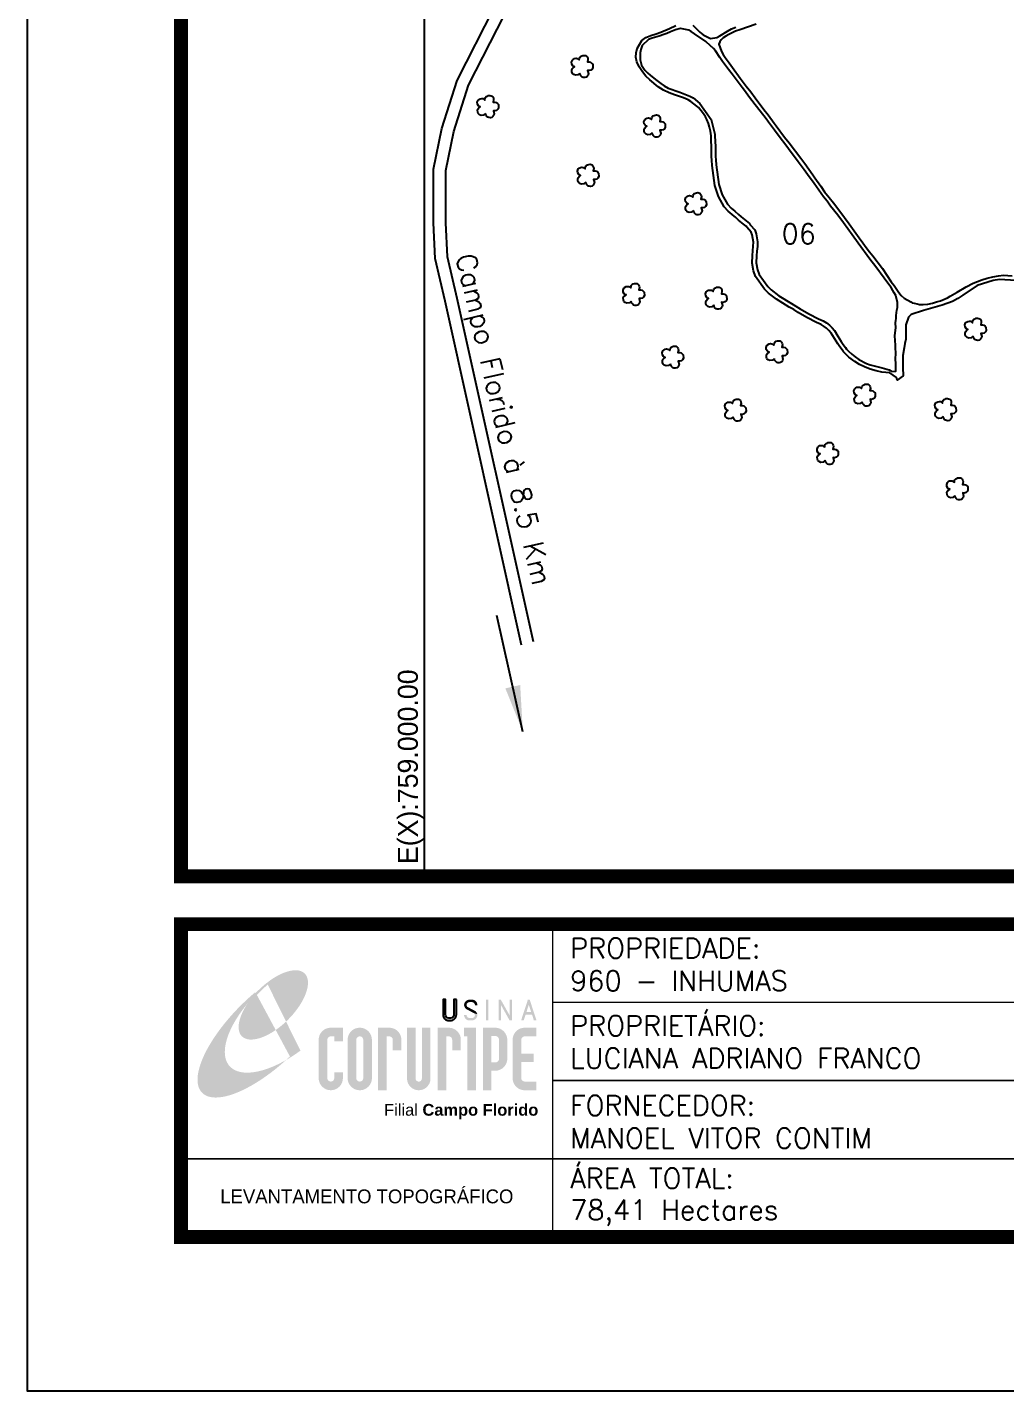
# Model space of a CAD drawing. Extents: x 758742 to 760842, y 7818487 to 7821457.
# Drawn here: x 758742 to 759378, y 7818487 to 7819373 of the extents above; entities that cross this region are included whole.
import ezdxf
from ezdxf.enums import TextEntityAlignment as Align

# ---------------------------------------------------------------- set-up
doc = ezdxf.new("R2010")
doc.units = 0
doc.header["$MEASUREMENT"] = 0
doc.linetypes.add('CONTINUO', pattern=[0])
doc.linetypes.add('LIN0', pattern=[0])
for name, color, linetype in [('0114000960', 1, 'Continuous'), ('0114000960005', 5, 'Continuous'), ('0114000960006', 5, 'Continuous'), ('_SIMBOLO ARVORE', 118, 'Continuous'), ('ESTRADA', 1, 'Continuous'), ('MALHA', 8, 'Continuous'), ('MARGEM', 5, 'Continuous'), ('TEXTO_NUN_TAL', 7, 'Continuous')]:
    doc.layers.add(name, color=color, linetype=linetype)
doc.layers.add('TEXTO_DIVERSOS', color=7, linetype='Continuous', lineweight=5)
doc.styles.add('ARIAL', font='arial.ttf')
doc.styles.add('Simplex', font='simplex.shx')
doc.dimstyles.new('ISO-25', dxfattribs={"dimtxt": 2.5, "dimasz": 2.5, "dimexe": 1.25, "dimexo": 0.625, "dimtad": 1, "dimtxsty": 'Standard', "dimcen": 2.5, "dimadec": 0, "dimazin": 0, "dimtfac": 1, "dimtmove": 0, "dimatfit": 3, "dimfxl": 1, "dimarcsym": 0})

# ---------------------------------------------------------------- blocks, each defined once
blk = doc.blocks.new('A$C78F83FB3')
at = {"layer": 'MARGEM'}
h = blk.add_hatch(color=20, dxfattribs=at)
edge = h.paths.add_edge_path()
edge.add_ellipse((19.49, 23.77), major_axis=(-6.68, -6.67), ratio=0.469426, start_angle=292.7328, end_angle=601.2579)
edge.add_ellipse((22.83, 22.05), major_axis=(12.64, 11.29), ratio=0.457614, start_angle=79.9069, end_angle=107.9139)
edge = h.paths.add_edge_path()
edge.add_ellipse((18.28, 18.7), major_axis=(13.95, 13.59), ratio=0.386848, start_angle=63.9612, end_angle=264.5993)
edge.add_ellipse((22.83, 22.05), major_axis=(12.64, 11.29), ratio=0.457614, start_angle=107.9139, end_angle=245.1182, ccw=False)
edge.add_ellipse((19.49, 23.77), major_axis=(-6.68, -6.67), ratio=0.469426, start_angle=241.2579, end_angle=292.7328, ccw=False)
for color, points in [(20, [(15.46, 26.12), (14.17, 24.81), (14.06, 24.24), (14.39, 23.97), (14.67, 24.54), (19.47, 29.32), (18.48, 28.66), (17.31, 27.78)]), (7, [(58.42, 24.9), (57.9, 24.9), (57.9, 21.73, -0.414214), (57.15, 20.98), (56.84, 20.98, -0.414214), (56.09, 21.73), (56.09, 24.9), (55.57, 24.9), (55.57, 21.73, 0.414214), (56.84, 20.46), (57.15, 20.46, 0.414214), (58.42, 21.73)]), (7, [(61.7, 24.9), (61.23, 24.9, 0.396318), (60.04, 23.78), (60.04, 23.72, 0.151912), (60.39, 22.97), (60.46, 22.92), (62.18, 22), (62.85, 21.83, 0.12407), (62.51, 22.42), (60.75, 23.36, -0.13192), (60.56, 23.77, -0.385578), (61.23, 24.37), (61.7, 24.37, -0.414214), (62.37, 23.7), (62.89, 23.7, 0.414214)]), (7, [(62.37, 23.7), (62.89, 23.7, 0.414214), (61.7, 24.9), (61.23, 24.9, 0.396318), (60.04, 23.78), (60.04, 23.72, 0.151912), (60.39, 22.97), (60.46, 22.92), (62.18, 22), (62.18, 22, -0.131921), (62.37, 21.59, -0.385578), (61.7, 20.98), (61.23, 20.98, -0.414214), (60.56, 21.65), (60.04, 21.65, 0.414214), (61.23, 20.46), (61.7, 20.46, 0.402546), (62.89, 21.61, 0.165292), (62.51, 22.42), (60.75, 23.36, -0.13192), (60.56, 23.77, -0.385578), (61.23, 24.37), (61.7, 24.37, -0.414214)]), (7, [(30.97, 12.46), (29.13, 12.46), (29.13, 8.21, 1), (34.29, 8.21), (34.29, 9.41), (32.45, 9.41), (32.45, 8.21, -1), (30.97, 8.21)])]:
    blk.add_hatch(color=color, dxfattribs=at).paths.add_polyline_path(points)
h = blk.add_hatch(color=7, dxfattribs=at)
h.paths.add_polyline_path([(65.24, 24.9), (64.72, 24.9), (64.72, 20.46), (65.24, 20.46)])
h.paths.add_polyline_path([(67.38, 20.46), (67.9, 20.46), (67.9, 23.74), (69.74, 20.46), (70.23, 20.46), (70.23, 24.9), (69.71, 24.9), (69.71, 21.58), (67.85, 24.9), (67.38, 24.9)])
h.paths.add_polyline_path([(72.17, 20.46), (72.72, 20.46), (73.14, 21.73), (74.49, 21.73), (74.9, 20.46), (75.45, 20.46), (74, 24.9), (73.62, 24.9)])
h.paths.add_polyline_path([(73.81, 23.8), (74.32, 22.25), (73.31, 22.25)], flags=16)
h = blk.add_hatch(color=7, dxfattribs=at)
h.paths.add_polyline_path([(31.71, 18.93, 0.414214), (29.13, 16.35), (29.13, 12.46), (30.97, 12.46), (30.97, 16.35, -0.414214), (31.71, 17.09), (32.45, 17.09), (32.45, 16.02), (34.29, 16.02), (34.29, 18.93)])
h.paths.add_polyline_path([(44.15, 17.09, -0.414214), (44.89, 16.35), (44.89, 14.1), (46.72, 14.1), (46.72, 16.17, 0.433937), (44.15, 18.93), (41.77, 18.93), (41.77, 12.46), (43.61, 12.46), (43.61, 17.09)])
h.paths.add_polyline_path([(43.61, 12.46), (41.77, 12.46), (41.77, 5.62), (43.61, 5.62)])
h.paths.add_polyline_path([(47.92, 12.46), (49.75, 12.46), (49.75, 18.93), (47.92, 18.93)])
h.paths.add_polyline_path([(52.91, 18.93), (51.08, 18.93), (51.08, 12.46), (52.91, 12.46)])
h.paths.add_polyline_path([(51.08, 8.12, -1), (49.75, 8.12), (49.75, 12.46), (47.92, 12.46), (47.92, 8.12, 1), (52.91, 8.12), (52.91, 12.46), (51.08, 12.46)])
h.paths.add_polyline_path([(54.41, 12.46), (56.25, 12.46), (56.25, 17.09), (56.79, 17.09, -0.414214), (57.53, 16.35), (57.53, 14.1), (59.36, 14.1), (59.36, 16.17, 0.433937), (56.79, 18.93), (54.41, 18.93)])
h.paths.add_polyline_path([(56.25, 12.46), (54.41, 12.46), (54.41, 5.62), (56.25, 5.62)])
h.paths.add_polyline_path([(60.73, 12.46), (62.58, 12.46), (62.58, 18.93), (60.02, 18.93), (60.02, 17.08), (60.73, 17.08)])
h.paths.add_polyline_path([(62.58, 12.46), (60.73, 12.46), (60.73, 5.62), (62.58, 5.62)])
h.paths.add_polyline_path([(64.06, 12.46), (65.82, 12.46), (65.82, 17.17), (66.66, 17.17, -0.450417), (67.48, 16.25), (67.48, 12.46), (69.24, 12.46, 0.002307), (69.24, 12.48, 0.005282), (69.23, 12.54, -0.000938), (69.23, 12.53), (69.23, 16.17, 0.433937), (66.66, 18.93), (64.06, 18.93)])
h.paths.add_polyline_path([(64.06, 5.62), (65.82, 5.62), (65.82, 9.77), (66.66, 9.77, 0.426056), (69.24, 12.46), (67.48, 12.46), (67.48, 12.45, -0.450417), (66.66, 11.53), (65.82, 11.53), (65.82, 12.46), (64.06, 12.46)])
h.paths.add_polyline_path([(70.37, 12.46), (74.87, 12.46), (74.87, 13.44), (72.21, 13.44), (72.21, 16.35, -0.414214), (72.95, 17.09), (75.38, 17.09), (75.38, 18.93), (72.95, 18.93, 0.414214), (70.37, 16.35)])
h.paths.add_polyline_path([(72.21, 11.62), (74.87, 11.62), (74.87, 12.46), (70.37, 12.46), (70.37, 8.21, 0.414214), (72.95, 5.62), (75.38, 5.62), (75.38, 7.47), (72.95, 7.47, -0.414214), (72.21, 8.21)])
h = blk.add_hatch(color=7, dxfattribs=at)
h.paths.add_polyline_path([(35.29, 16.35), (35.29, 8.21, 1), (40.46, 8.21, 0.016978), (40.45, 8.38), (40.45, 16.17, 0.433937), (37.88, 18.93), (37.87, 18.93, 0.41391)])
h.paths.add_polyline_path([(38.62, 16.35), (38.62, 8.21, -1), (37.13, 8.21), (37.13, 16.35, -1)], flags=16)
at = {"layer": 'MARGEM', "color": 7}
blk.add_lwpolyline([(58.42, 24.9), (57.9, 24.9), (57.9, 21.73, -0.414214), (57.15, 20.98), (56.84, 20.98, -0.414214), (56.09, 21.73), (56.09, 24.9), (55.57, 24.9), (55.57, 21.73, 0.414214), (56.84, 20.46), (57.15, 20.46, 0.414214), (58.42, 21.73), (58.42, 24.9)], format="xyb", close=True, dxfattribs=at)
at = {"layer": 'MARGEM', "color": 252, "insert": (43.05, 2.72), "char_height": 2.5, "attachment_point": 1, "style": 'ARIAL'}
blk.add_mtext_dynamic_manual_height_columns('Filial {\\fArial|b1|i0|c0|p34;Campo Florido}', width=33.0271, gutter_width=2.46, heights=[2.95], dxfattribs=at)

msp = doc.modelspace()

# ---------------------------------------------------------------- linework, layer by layer
at = {"layer": '0114000960'}
for points in [[(759384.54, 7819208.28), (759373.93, 7819209.01), (759369.69, 7819208.23), (759359.44, 7819205.11), (759349.96, 7819198.72), (759346.7, 7819196.54), (759343.35, 7819194.77), (759336.66, 7819192.31), (759324.35, 7819188.88), (759316.43, 7819186.26), (759314.6, 7819184.51), (759313.04, 7819179.56), (759312.94, 7819176.51), (759312.96, 7819173.38), (759312.94, 7819170.25), (759312.42, 7819167.37), (759311.85, 7819164.45), (759311.04, 7819159.52), (759310.93, 7819157.05), (759310.93, 7819154.32), (759310.99, 7819151.71), (759311.3, 7819146.3), (759307.28, 7819143.47), (759306.97, 7819145.34), (759302.63, 7819148.38), (759297.26, 7819148.69), (759293.64, 7819149.59), (759289.78, 7819150.71), (759286.14, 7819152.11), (759282.78, 7819153.74), (759279.74, 7819155.65), (759275.96, 7819158.42), (759273.7, 7819160.6), (759272.35, 7819162.06), (759271.58, 7819163.23), (759270.06, 7819165.27), (759268.77, 7819167.2), (759267.57, 7819168.93), (759266.51, 7819170.66), (759264.31, 7819174.14), (759263, 7819175.75), (759261.46, 7819177.3), (759259.92, 7819178.49), (759257.97, 7819179.69), (759254.93, 7819181.07), (759248.58, 7819184.36), (759242.91, 7819187.62), (759240.07, 7819189.38), (759237.18, 7819191.08), (759228.92, 7819196.17), (759223.72, 7819200.2), (759221.12, 7819202.61), (759215.13, 7819211.03), (759213.87, 7819214.58), (759213.03, 7819219.56), (759213.18, 7819224.57), (759213.47, 7819227.65), (759213.73, 7819230.6), (759213.9, 7819233.23), (759213.05, 7819238.03), (759212.36, 7819239.75), (759209.65, 7819242.98), (759209.25, 7819243.64), (759207.5, 7819245.05), (759204.17, 7819247.6), (759202.4, 7819249.26), (759200.01, 7819251.27), (759197.5, 7819253.49), (759194.82, 7819256.29), (759191.16, 7819262.96), (759188.83, 7819270.11), (759187.05, 7819283.14), (759186.72, 7819286.48), (759186.5, 7819289.01), (759186.57, 7819290.14), (759186.53, 7819293.3), (759186.55, 7819295.47), (759186.44, 7819299.05), (759186.3, 7819302.34), (759185.93, 7819305.33), (759185.37, 7819308.07), (759184.56, 7819310.49), (759183.56, 7819313.07), (759183.19, 7819313.8), (759182.74, 7819314.62), (759182.25, 7819315.46), (759181.38, 7819316.75), (759179.9, 7819318.73), (759178.08, 7819320.69), (759176.98, 7819321.65), (759173.1, 7819324.79), (759171.4, 7819325.76), (759168.46, 7819327.05), (759162.65, 7819328.99), (759159.03, 7819330.3), (759155.32, 7819332.04), (759151.92, 7819334.24), (759146.42, 7819338.87), (759143.96, 7819341.18), (759141.65, 7819343.91), (759139.58, 7819347.13), (759138, 7819350.42), (759137.47, 7819353.61), (759137.69, 7819356.41), (759138.25, 7819359.08), (759141.21, 7819364.34), (759143.98, 7819366.21), (759147.26, 7819367.62), (759150.64, 7819368.75), (759153.62, 7819369.79), (759159.23, 7819372.16), (759163.41, 7819374.09)], [(759174.37, 7819374.41), (759176.67, 7819372.09), (759179.04, 7819369.82), (759181.29, 7819367.98), (759186.05, 7819365.68), (759190.13, 7819366.39), (759192, 7819367.45), (759196.97, 7819370.49), (759199.67, 7819371.84), (759202.45, 7819373.01)]]:
    msp.add_lwpolyline(points, dxfattribs=at)
at = {"layer": '0114000960005'}
msp.add_lwpolyline([(759215.64, 7819375), (759204.93, 7819371.32), (759202.28, 7819370.36), (759199.96, 7819369.36), (759197.87, 7819368.28), (759195.92, 7819367.19), (759194.17, 7819366.03), (759192.79, 7819364.74), (759191.98, 7819363.5), (759191.47, 7819361.97), (759193.13, 7819357.13), (759194.26, 7819355.29), (759195.53, 7819353.39), (759198.04, 7819349.91), (759200.34, 7819346.85), (759205.24, 7819339.97), (759209.21, 7819334.75), (759212.16, 7819330.99), (759214.98, 7819327.02), (759220.65, 7819319.6), (759223.35, 7819316.11), (759227.35, 7819310.7), (759228.67, 7819308.95), (759234.15, 7819301.53), (759237.18, 7819297.72), (759244.7, 7819287.95), (759247.39, 7819284.31), (759249.92, 7819280.78), (759252.56, 7819276.93), (759253.8, 7819275.08), (759257.61, 7819269.56), (759260.15, 7819266.03), (759263.05, 7819262.3), (759265.85, 7819258.84), (759270.09, 7819253.42), (759273.03, 7819249.38), (759276.06, 7819245.13), (759282.71, 7819236), (759285.07, 7819232.85), (759287.26, 7819229.84), (759289.42, 7819227.06), (759291.42, 7819224.38), (759297.75, 7819216.04), (759303.49, 7819207.56), (759305.29, 7819205.03), (759308.34, 7819200.61), (759310.03, 7819198.65), (759311.93, 7819196.85), (759316.12, 7819194.37), (759317.15, 7819193.9), (759318.42, 7819193.55), (759320.42, 7819193.06), (759321.85, 7819192.81), (759322.76, 7819192.73), (759324.26, 7819192.67), (759327.28, 7819192.94), (759330.27, 7819193.58), (759332.96, 7819194.38), (759335.52, 7819195.21), (759340.01, 7819197.15), (759341.85, 7819198.18), (759346.37, 7819200.67), (759352.17, 7819204.11), (759356.78, 7819206.64), (759362.28, 7819208.85), (759365.83, 7819209.88), (759369.54, 7819210.75), (759373.16, 7819211.42), (759376.44, 7819211.69), (759382.16, 7819211.42)], dxfattribs=at)
at = {"layer": '0114000960006', "color": 5}
msp.add_lwpolyline([(759306.37, 7819198.56), (759305.35, 7819200.25), (759304.48, 7819201.82), (759303.32, 7819203.69), (759301.97, 7819205.64), (759298.85, 7819209.84), (759293.45, 7819217.23), (759289.52, 7819222.3), (759281.91, 7819232.63), (759278.13, 7819237.92), (759272.34, 7819245.84), (759268.65, 7819250.78), (759264.05, 7819256.72), (759261.77, 7819259.8), (759259.49, 7819262.71), (759253.26, 7819271.36), (759249.03, 7819277.34), (759246.86, 7819280.23), (759244.87, 7819282.95), (759242.93, 7819285.51), (759236.77, 7819294.03), (759234.38, 7819297.16), (759231.99, 7819300.13), (759227.61, 7819306.03), (759225.65, 7819308.73), (759223.71, 7819311.18), (759222.07, 7819313.44), (759220.53, 7819315.41), (759215.03, 7819322.58), (759210.68, 7819328.17), (759208.61, 7819330.98), (759206.45, 7819333.8), (759199.98, 7819342.51), (759197.72, 7819345.49), (759193.81, 7819350.77), (759192.06, 7819353.39), (759189.28, 7819357.66), (759187.97, 7819359.11), (759183.45, 7819363.21), (759182.92, 7819363.64), (759175.53, 7819368.58), (759173.39, 7819370.16), (759171.89, 7819371.14), (759166.54, 7819372.2), (759163.17, 7819371.38), (759159.94, 7819370.03), (759157.57, 7819368.91), (759155.69, 7819368.16), (759152.57, 7819367.25), (759147.94, 7819365.79), (759145.61, 7819365.02), (759141.53, 7819361.09), (759141.03, 7819359.9), (759140.75, 7819358.4), (759140.33, 7819356.44), (759140.25, 7819351.79), (759141.15, 7819348.28), (759143.25, 7819345.09), (759145.14, 7819343.19), (759146.79, 7819341.75), (759150.12, 7819339.07), (759153.75, 7819336.3), (759155.8, 7819334.92), (759158.37, 7819333.39), (759166.09, 7819330.86), (759172.59, 7819328.19), (759174.63, 7819327.03), (759178.98, 7819323.5), (759186.29, 7819312.97), (759188.85, 7819303.5), (759189, 7819297.69), (759189.1, 7819296.8), (759189.23, 7819293.37), (759189.28, 7819290.07), (759189.21, 7819289.04), (759189.41, 7819286.72), (759189.73, 7819283.45), (759191.47, 7819270.71), (759193.65, 7819264.03), (759197.01, 7819257.9), (759199.38, 7819255.43), (759201.77, 7819253.31), (759204.2, 7819251.28), (759205.92, 7819249.66), (759209.16, 7819247.18), (759211.31, 7819245.45), (759211.85, 7819244.56), (759214.7, 7819241.16), (759215.66, 7819238.77), (759216.61, 7819233.38), (759216.42, 7819230.39), (759216.16, 7819227.41), (759215.87, 7819224.4), (759215.74, 7819219.74), (759216.49, 7819215.26), (759217.55, 7819212.29), (759223.16, 7819204.4), (759225.47, 7819202.26), (759230.47, 7819198.39), (759238.57, 7819193.39), (759241.47, 7819191.69), (759244.3, 7819189.94), (759249.87, 7819186.73), (759256.11, 7819183.5), (759259.24, 7819182.08), (759261.46, 7819180.71), (759263.25, 7819179.33), (759265.01, 7819177.56), (759266.51, 7819175.72), (759268.8, 7819172.09), (759269.83, 7819170.41), (759271.01, 7819168.71), (759272.27, 7819166.83), (759273.79, 7819164.78), (759274.48, 7819163.73), (759275.63, 7819162.49), (759277.76, 7819160.44), (759279.99, 7819158.6), (759282.38, 7819157.01), (759287.39, 7819154.34), (759289.88, 7819153.47), (759295.02, 7819152.14), (759297.67, 7819151.51), (759302.02, 7819150.18), (759303.27, 7819149.53), (759303.88, 7819149.1), (759306.46, 7819149.4), (759306.37, 7819155.1), (759306.29, 7819156.49), (759306.32, 7819157.8), (759306.49, 7819160.54), (759306.26, 7819165.18), (759306.24, 7819166.58), (759306.02, 7819169.15), (759305.89, 7819172.47), (759306.38, 7819177.48), (759306.3, 7819180.88), (759306.48, 7819182.26), (759306.63, 7819183.59), (759306.67, 7819185.47), (759306.85, 7819187.23), (759307.19, 7819189.01), (759307.57, 7819190.78), (759307.6, 7819193), (759307.52, 7819194.1)], close=True, dxfattribs=at)
at = {"layer": '_SIMBOLO ARVORE', "linetype": 'CONTINUO'}
for points in [[(759100.98, 7819343, 0), (759099.74, 7819341.95, 0), (759098.15, 7819341.77, 0), (759097.02, 7819342.2, 0), (759096.22, 7819342.99, 0), (759095.89, 7819343.89, 0), (759095.8, 7819345.22, 0), (759096.24, 7819346.06, 0), (759096.69, 7819346.68, 0), (759097.6, 7819347.3, 0), (759097.02, 7819347.49, 0), (759096.45, 7819347.96, 0), (759095.78, 7819349.02, 0), (759095.66, 7819350.28, 0), (759096.14, 7819351.6, 0), (759096.65, 7819352.07, 0), (759097.58, 7819352.64, 0), (759098.56, 7819352.77, 0), (759099.34, 7819352.66, 0), (759099.96, 7819352.37, 0), (759100.63, 7819351.77, 0), (759100.84, 7819352.92, 0), (759101.01, 7819353.38, 0), (759101.51, 7819354.02, 0), (759102.27, 7819354.3, 0), (759103, 7819354.62, 0), (759103.83, 7819354.7, 0), (759104.61, 7819354.59, 0), (759105.24, 7819354.25, 0), (759105.71, 7819353.74, 0), (759106.13, 7819352.93, 0), (759106.29, 7819352.02, 0), (759105.91, 7819350.41, 0), (759107.04, 7819350.42, 0), (759107.98, 7819350.2, 0), (759108.86, 7819349.5, 0), (759109.35, 7819348.94, 0), (759109.48, 7819346.72, 0), (759108.94, 7819345.72, 0), (759108.21, 7819345.06, 0), (759107.07, 7819344.75, 0), (759106.07, 7819344.84, 0), (759106.61, 7819342.76, 0), (759106.36, 7819341.88, 0), (759105.76, 7819341.03, 0), (759105.1, 7819340.51, 0), (759104.16, 7819340.28, 0), (759103.23, 7819340.33, 0), (759102.53, 7819340.53, 0), (759101.73, 7819341.32, 0), (759101.19, 7819342.03, 0), (759101.02, 7819343.1, 0)], [(759039.67, 7819316.88, 0), (759038.42, 7819315.84, 0), (759036.84, 7819315.65, 0), (759035.71, 7819316.09, 0), (759034.91, 7819316.88, 0), (759034.58, 7819317.78, 0), (759034.49, 7819319.11, 0), (759034.92, 7819319.95, 0), (759035.38, 7819320.57, 0), (759036.29, 7819321.19, 0), (759035.71, 7819321.38, 0), (759035.14, 7819321.85, 0), (759034.46, 7819322.91, 0), (759034.34, 7819324.17, 0), (759034.83, 7819325.48, 0), (759035.34, 7819325.96, 0), (759036.27, 7819326.52, 0), (759037.24, 7819326.65, 0), (759038.02, 7819326.54, 0), (759038.64, 7819326.26, 0), (759039.32, 7819325.65, 0), (759039.52, 7819326.81, 0), (759039.69, 7819327.27, 0), (759040.2, 7819327.91, 0), (759040.95, 7819328.18, 0), (759041.68, 7819328.51, 0), (759042.51, 7819328.59, 0), (759043.29, 7819328.47, 0), (759043.93, 7819328.14, 0), (759044.4, 7819327.63, 0), (759044.81, 7819326.82, 0), (759044.97, 7819325.91, 0), (759044.6, 7819324.29, 0), (759045.73, 7819324.31, 0), (759046.66, 7819324.09, 0), (759047.55, 7819323.39, 0), (759048.04, 7819322.83, 0), (759048.17, 7819320.6, 0), (759047.62, 7819319.61, 0), (759046.9, 7819318.94, 0), (759045.76, 7819318.64, 0), (759044.76, 7819318.73, 0), (759045.29, 7819316.65, 0), (759045.05, 7819315.77, 0), (759044.45, 7819314.92, 0), (759043.79, 7819314.39, 0), (759042.85, 7819314.16, 0), (759041.92, 7819314.22, 0), (759041.22, 7819314.42, 0), (759040.42, 7819315.2, 0), (759039.87, 7819315.91, 0), (759039.71, 7819316.99, 0)], [(759148.01, 7819304.25, 0), (759146.76, 7819303.2, 0), (759145.18, 7819303.02, 0), (759144.05, 7819303.46, 0), (759143.25, 7819304.24, 0), (759142.92, 7819305.15, 0), (759142.83, 7819306.48, 0), (759143.26, 7819307.32, 0), (759143.72, 7819307.94, 0), (759144.63, 7819308.56, 0), (759144.05, 7819308.74, 0), (759143.48, 7819309.21, 0), (759142.8, 7819310.27, 0), (759142.68, 7819311.54, 0), (759143.17, 7819312.85, 0), (759143.68, 7819313.32, 0), (759144.61, 7819313.89, 0), (759145.58, 7819314.02, 0), (759146.37, 7819313.91, 0), (759146.98, 7819313.62, 0), (759147.66, 7819313.02, 0), (759147.86, 7819314.17, 0), (759148.03, 7819314.63, 0), (759148.54, 7819315.27, 0), (759149.29, 7819315.55, 0), (759150.03, 7819315.88, 0), (759150.85, 7819315.95, 0), (759151.63, 7819315.84, 0), (759152.27, 7819315.5, 0), (759152.74, 7819315, 0), (759153.15, 7819314.18, 0), (759153.31, 7819313.27, 0), (759152.94, 7819311.66, 0), (759154.07, 7819311.68, 0), (759155.01, 7819311.45, 0), (759155.89, 7819310.75, 0), (759156.38, 7819310.19, 0), (759156.51, 7819307.97, 0), (759155.96, 7819306.97, 0), (759155.24, 7819306.31, 0), (759154.1, 7819306.01, 0), (759153.1, 7819306.09, 0), (759153.63, 7819304.02, 0), (759153.39, 7819303.13, 0), (759152.79, 7819302.29, 0), (759152.13, 7819301.76, 0), (759151.19, 7819301.53, 0), (759150.26, 7819301.59, 0), (759149.56, 7819301.78, 0), (759148.76, 7819302.57, 0), (759148.21, 7819303.28, 0), (759148.05, 7819304.35, 0)], [(759104.81, 7819272.22, 0), (759103.56, 7819271.17, 0), (759101.98, 7819270.99, 0), (759100.85, 7819271.43, 0), (759100.05, 7819272.21, 0), (759099.72, 7819273.11, 0), (759099.63, 7819274.44, 0), (759100.06, 7819275.28, 0), (759100.52, 7819275.91, 0), (759101.43, 7819276.52, 0), (759100.85, 7819276.71, 0), (759100.28, 7819277.18, 0), (759099.61, 7819278.24, 0), (759099.48, 7819279.5, 0), (759099.97, 7819280.82, 0), (759100.48, 7819281.29, 0), (759101.41, 7819281.86, 0), (759102.39, 7819281.99, 0), (759103.17, 7819281.88, 0), (759103.78, 7819281.59, 0), (759104.46, 7819280.99, 0), (759104.66, 7819282.14, 0), (759104.84, 7819282.6, 0), (759105.34, 7819283.24, 0), (759106.09, 7819283.52, 0), (759106.83, 7819283.84, 0), (759107.65, 7819283.92, 0), (759108.43, 7819283.81, 0), (759109.07, 7819283.47, 0), (759109.54, 7819282.96, 0), (759109.95, 7819282.15, 0), (759110.11, 7819281.24, 0), (759109.74, 7819279.63, 0), (759110.87, 7819279.64, 0), (759111.81, 7819279.42, 0), (759112.69, 7819278.72, 0), (759113.18, 7819278.16, 0), (759113.31, 7819275.94, 0), (759112.77, 7819274.94, 0), (759112.04, 7819274.28, 0), (759110.9, 7819273.97, 0), (759109.9, 7819274.06, 0), (759110.44, 7819271.99, 0), (759110.19, 7819271.1, 0), (759109.59, 7819270.25, 0), (759108.93, 7819269.73, 0), (759107.99, 7819269.5, 0), (759107.06, 7819269.55, 0), (759106.36, 7819269.75, 0), (759105.56, 7819270.54, 0), (759105.02, 7819271.25, 0), (759104.85, 7819272.32, 0)], [(759174.83, 7819253.76, 0), (759173.59, 7819252.72, 0), (759172, 7819252.53, 0), (759170.88, 7819252.97, 0), (759170.08, 7819253.76, 0), (759169.75, 7819254.66, 0), (759169.66, 7819255.99, 0), (759170.09, 7819256.83, 0), (759170.54, 7819257.45, 0), (759171.45, 7819258.07, 0), (759170.87, 7819258.26, 0), (759170.3, 7819258.73, 0), (759169.63, 7819259.79, 0), (759169.51, 7819261.05, 0), (759169.99, 7819262.37, 0), (759170.5, 7819262.84, 0), (759171.43, 7819263.4, 0), (759172.41, 7819263.54, 0), (759173.19, 7819263.42, 0), (759173.81, 7819263.14, 0), (759174.48, 7819262.53, 0), (759174.69, 7819263.69, 0), (759174.86, 7819264.15, 0), (759175.36, 7819264.79, 0), (759176.12, 7819265.07, 0), (759176.85, 7819265.39, 0), (759177.68, 7819265.47, 0), (759178.46, 7819265.36, 0), (759179.09, 7819265.02, 0), (759179.56, 7819264.51, 0), (759179.98, 7819263.7, 0), (759180.14, 7819262.79, 0), (759179.76, 7819261.17, 0), (759180.9, 7819261.19, 0), (759181.83, 7819260.97, 0), (759182.71, 7819260.27, 0), (759183.2, 7819259.71, 0), (759183.34, 7819257.48, 0), (759182.79, 7819256.49, 0), (759182.07, 7819255.83, 0), (759180.93, 7819255.52, 0), (759179.93, 7819255.61, 0), (759180.46, 7819253.53, 0), (759180.22, 7819252.65, 0), (759179.61, 7819251.8, 0), (759178.95, 7819251.28, 0), (759178.01, 7819251.04, 0), (759177.08, 7819251.1, 0), (759176.38, 7819251.3, 0), (759175.58, 7819252.09, 0), (759175.04, 7819252.79, 0), (759174.87, 7819253.87, 0)], [(759134.43, 7819194.76, 0), (759133.19, 7819193.71, 0), (759131.6, 7819193.53, 0), (759130.48, 7819193.97, 0), (759129.68, 7819194.76, 0), (759129.35, 7819195.66, 0), (759129.26, 7819196.99, 0), (759129.69, 7819197.83, 0), (759130.14, 7819198.45, 0), (759131.05, 7819199.07, 0), (759130.47, 7819199.25, 0), (759129.9, 7819199.72, 0), (759129.23, 7819200.78, 0), (759129.11, 7819202.05, 0), (759129.59, 7819203.36, 0), (759130.1, 7819203.83, 0), (759131.03, 7819204.4, 0), (759132.01, 7819204.53, 0), (759132.79, 7819204.42, 0), (759133.41, 7819204.14, 0), (759134.08, 7819203.53, 0), (759134.29, 7819204.68, 0), (759134.46, 7819205.15, 0), (759134.96, 7819205.79, 0), (759135.72, 7819206.06, 0), (759136.45, 7819206.39, 0), (759137.28, 7819206.46, 0), (759138.06, 7819206.35, 0), (759138.69, 7819206.02, 0), (759139.16, 7819205.51, 0), (759139.58, 7819204.69, 0), (759139.74, 7819203.79, 0), (759139.36, 7819202.17, 0), (759140.49, 7819202.19, 0), (759141.43, 7819201.96, 0), (759142.31, 7819201.26, 0), (759142.8, 7819200.7, 0), (759142.94, 7819198.48, 0), (759142.39, 7819197.49, 0), (759141.67, 7819196.82, 0), (759140.53, 7819196.52, 0), (759139.53, 7819196.61, 0), (759140.06, 7819194.53, 0), (759139.81, 7819193.64, 0), (759139.21, 7819192.8, 0), (759138.55, 7819192.27, 0), (759137.61, 7819192.04, 0), (759136.68, 7819192.1, 0), (759135.98, 7819192.3, 0), (759135.18, 7819193.08, 0), (759134.64, 7819193.79, 0), (759134.47, 7819194.87, 0)], [(759188.08, 7819192.32, 0), (759186.84, 7819191.28, 0), (759185.25, 7819191.09, 0), (759184.13, 7819191.53, 0), (759183.33, 7819192.32, 0), (759183, 7819193.22, 0), (759182.91, 7819194.55, 0), (759183.34, 7819195.39, 0), (759183.79, 7819196.01, 0), (759184.7, 7819196.63, 0), (759184.12, 7819196.82, 0), (759183.55, 7819197.29, 0), (759182.88, 7819198.35, 0), (759182.76, 7819199.61, 0), (759183.24, 7819200.92, 0), (759183.75, 7819201.4, 0), (759184.68, 7819201.96, 0), (759185.66, 7819202.09, 0), (759186.44, 7819201.98, 0), (759187.06, 7819201.7, 0), (759187.73, 7819201.09, 0), (759187.94, 7819202.25, 0), (759188.11, 7819202.71, 0), (759188.61, 7819203.35, 0), (759189.37, 7819203.62, 0), (759190.1, 7819203.95, 0), (759190.93, 7819204.03, 0), (759191.71, 7819203.91, 0), (759192.34, 7819203.58, 0), (759192.81, 7819203.07, 0), (759193.23, 7819202.26, 0), (759193.39, 7819201.35, 0), (759193.01, 7819199.73, 0), (759194.15, 7819199.75, 0), (759195.08, 7819199.53, 0), (759195.96, 7819198.83, 0), (759196.45, 7819198.27, 0), (759196.59, 7819196.04, 0), (759196.04, 7819195.05, 0), (759195.32, 7819194.38, 0), (759194.18, 7819194.08, 0), (759193.18, 7819194.17, 0), (759193.71, 7819192.09, 0), (759193.47, 7819191.21, 0), (759192.86, 7819190.36, 0), (759192.2, 7819189.83, 0), (759191.26, 7819189.6, 0), (759190.33, 7819189.66, 0), (759189.63, 7819189.86, 0), (759188.83, 7819190.64, 0), (759188.29, 7819191.35, 0), (759188.12, 7819192.43, 0)], [(759356.7, 7819172.13, 0), (759355.45, 7819171.08, 0), (759353.87, 7819170.9, 0), (759352.74, 7819171.34, 0), (759351.94, 7819172.12, 0), (759351.61, 7819173.03, 0), (759351.52, 7819174.36, 0), (759351.95, 7819175.2, 0), (759352.41, 7819175.82, 0), (759353.32, 7819176.44, 0), (759352.74, 7819176.62, 0), (759352.17, 7819177.09, 0), (759351.5, 7819178.15, 0), (759351.37, 7819179.42, 0), (759351.86, 7819180.73, 0), (759352.37, 7819181.2, 0), (759353.3, 7819181.77, 0), (759354.28, 7819181.9, 0), (759355.06, 7819181.79, 0), (759355.67, 7819181.5, 0), (759356.35, 7819180.9, 0), (759356.55, 7819182.05, 0), (759356.73, 7819182.51, 0), (759357.23, 7819183.15, 0), (759357.98, 7819183.43, 0), (759358.72, 7819183.76, 0), (759359.54, 7819183.83, 0), (759360.32, 7819183.72, 0), (759360.96, 7819183.39, 0), (759361.43, 7819182.88, 0), (759361.84, 7819182.06, 0), (759362, 7819181.15, 0), (759361.63, 7819179.54, 0), (759362.76, 7819179.56, 0), (759363.7, 7819179.33, 0), (759364.58, 7819178.63, 0), (759365.07, 7819178.07, 0), (759365.2, 7819175.85, 0), (759364.66, 7819174.85, 0), (759363.93, 7819174.19, 0), (759362.79, 7819173.89, 0), (759361.79, 7819173.97, 0), (759362.33, 7819171.9, 0), (759362.08, 7819171.01, 0), (759361.48, 7819170.17, 0), (759360.82, 7819169.64, 0), (759359.88, 7819169.41, 0), (759358.95, 7819169.47, 0), (759358.25, 7819169.66, 0), (759357.45, 7819170.45, 0), (759356.91, 7819171.16, 0), (759356.74, 7819172.24, 0)], [(759159.87, 7819154.02, 0), (759158.62, 7819152.98, 0), (759157.04, 7819152.79, 0), (759155.91, 7819153.23, 0), (759155.11, 7819154.02, 0), (759154.78, 7819154.92, 0), (759154.69, 7819156.25, 0), (759155.12, 7819157.09, 0), (759155.57, 7819157.71, 0), (759156.49, 7819158.33, 0), (759155.91, 7819158.52, 0), (759155.33, 7819158.99, 0), (759154.66, 7819160.05, 0), (759154.54, 7819161.31, 0), (759155.02, 7819162.63, 0), (759155.54, 7819163.1, 0), (759156.46, 7819163.67, 0), (759157.44, 7819163.8, 0), (759158.22, 7819163.68, 0), (759158.84, 7819163.4, 0), (759159.52, 7819162.8, 0), (759159.72, 7819163.95, 0), (759159.89, 7819164.41, 0), (759160.4, 7819165.05, 0), (759161.15, 7819165.33, 0), (759161.88, 7819165.65, 0), (759162.71, 7819165.73, 0), (759163.49, 7819165.62, 0), (759164.12, 7819165.28, 0), (759164.6, 7819164.77, 0), (759165.01, 7819163.96, 0), (759165.17, 7819163.05, 0), (759164.79, 7819161.44, 0), (759165.93, 7819161.45, 0), (759166.86, 7819161.23, 0), (759167.74, 7819160.53, 0), (759168.23, 7819159.97, 0), (759168.37, 7819157.75, 0), (759167.82, 7819156.75, 0), (759167.1, 7819156.09, 0), (759165.96, 7819155.78, 0), (759164.96, 7819155.87, 0), (759165.49, 7819153.79, 0), (759165.25, 7819152.91, 0), (759164.65, 7819152.06, 0), (759163.99, 7819151.54, 0), (759163.05, 7819151.31, 0), (759162.11, 7819151.36, 0), (759161.42, 7819151.56, 0), (759160.62, 7819152.35, 0), (759160.07, 7819153.06, 0), (759159.9, 7819154.13, 0)], [(759227.45, 7819157.51, 0), (759226.21, 7819156.46, 0), (759224.62, 7819156.28, 0), (759223.49, 7819156.72, 0), (759222.69, 7819157.5, 0), (759222.36, 7819158.4, 0), (759222.27, 7819159.73, 0), (759222.7, 7819160.57, 0), (759223.16, 7819161.2, 0), (759224.07, 7819161.81, 0), (759223.49, 7819162, 0), (759222.92, 7819162.47, 0), (759222.25, 7819163.53, 0), (759222.13, 7819164.79, 0), (759222.61, 7819166.11, 0), (759223.12, 7819166.58, 0), (759224.05, 7819167.15, 0), (759225.03, 7819167.28, 0), (759225.81, 7819167.17, 0), (759226.42, 7819166.88, 0), (759227.1, 7819166.28, 0), (759227.3, 7819167.43, 0), (759227.48, 7819167.89, 0), (759227.98, 7819168.53, 0), (759228.73, 7819168.81, 0), (759229.47, 7819169.13, 0), (759230.29, 7819169.21, 0), (759231.07, 7819169.1, 0), (759231.71, 7819168.76, 0), (759232.18, 7819168.25, 0), (759232.59, 7819167.44, 0), (759232.76, 7819166.53, 0), (759232.38, 7819164.92, 0), (759233.51, 7819164.93, 0), (759234.45, 7819164.71, 0), (759235.33, 7819164.01, 0), (759235.82, 7819163.45, 0), (759235.95, 7819161.23, 0), (759235.41, 7819160.23, 0), (759234.68, 7819159.57, 0), (759233.54, 7819159.26, 0), (759232.54, 7819159.35, 0), (759233.08, 7819157.27, 0), (759232.83, 7819156.39, 0), (759232.23, 7819155.54, 0), (759231.57, 7819155.02, 0), (759230.63, 7819154.79, 0), (759229.7, 7819154.84, 0), (759229, 7819155.04, 0), (759228.2, 7819155.83, 0), (759227.66, 7819156.54, 0), (759227.49, 7819157.61, 0)], [(759284.59, 7819129.3, 0), (759283.34, 7819128.26, 0), (759281.76, 7819128.07, 0), (759280.63, 7819128.51, 0), (759279.83, 7819129.3, 0), (759279.5, 7819130.2, 0), (759279.41, 7819131.53, 0), (759279.84, 7819132.37, 0), (759280.29, 7819132.99, 0), (759281.21, 7819133.61, 0), (759280.63, 7819133.8, 0), (759280.05, 7819134.27, 0), (759279.38, 7819135.33, 0), (759279.26, 7819136.59, 0), (759279.74, 7819137.91, 0), (759280.26, 7819138.38, 0), (759281.18, 7819138.95, 0), (759282.16, 7819139.08, 0), (759282.94, 7819138.96, 0), (759283.56, 7819138.68, 0), (759284.24, 7819138.08, 0), (759284.44, 7819139.23, 0), (759284.61, 7819139.69, 0), (759285.12, 7819140.33, 0), (759285.87, 7819140.61, 0), (759286.6, 7819140.93, 0), (759287.43, 7819141.01, 0), (759288.21, 7819140.9, 0), (759288.84, 7819140.56, 0), (759289.32, 7819140.05, 0), (759289.73, 7819139.24, 0), (759289.89, 7819138.33, 0), (759289.51, 7819136.72, 0), (759290.65, 7819136.73, 0), (759291.58, 7819136.51, 0), (759292.46, 7819135.81, 0), (759292.95, 7819135.25, 0), (759293.09, 7819133.03, 0), (759292.54, 7819132.03, 0), (759291.82, 7819131.37, 0), (759290.68, 7819131.06, 0), (759289.68, 7819131.15, 0), (759290.21, 7819129.07, 0), (759289.97, 7819128.19, 0), (759289.37, 7819127.34, 0), (759288.71, 7819126.82, 0), (759287.77, 7819126.59, 0), (759286.83, 7819126.64, 0), (759286.14, 7819126.84, 0), (759285.34, 7819127.63, 0), (759284.79, 7819128.34, 0), (759284.62, 7819129.41, 0)], [(759200.63, 7819119.56, 0), (759199.38, 7819118.51, 0), (759197.8, 7819118.33, 0), (759196.67, 7819118.76, 0), (759195.87, 7819119.55, 0), (759195.54, 7819120.45, 0), (759195.45, 7819121.78, 0), (759195.88, 7819122.62, 0), (759196.33, 7819123.24, 0), (759197.25, 7819123.86, 0), (759196.67, 7819124.05, 0), (759196.09, 7819124.52, 0), (759195.42, 7819125.58, 0), (759195.3, 7819126.84, 0), (759195.79, 7819128.16, 0), (759196.3, 7819128.63, 0), (759197.23, 7819129.2, 0), (759198.2, 7819129.33, 0), (759198.98, 7819129.22, 0), (759199.6, 7819128.93, 0), (759200.28, 7819128.33, 0), (759200.48, 7819129.48, 0), (759200.65, 7819129.94, 0), (759201.16, 7819130.58, 0), (759201.91, 7819130.86, 0), (759202.64, 7819131.18, 0), (759203.47, 7819131.26, 0), (759204.25, 7819131.15, 0), (759204.88, 7819130.81, 0), (759205.36, 7819130.3, 0), (759205.77, 7819129.49, 0), (759205.93, 7819128.58, 0), (759205.55, 7819126.97, 0), (759206.69, 7819126.98, 0), (759207.62, 7819126.76, 0), (759208.51, 7819126.06, 0), (759208.99, 7819125.5, 0), (759209.13, 7819123.28, 0), (759208.58, 7819122.28, 0), (759207.86, 7819121.62, 0), (759206.72, 7819121.31, 0), (759205.72, 7819121.4, 0), (759206.25, 7819119.32, 0), (759206.01, 7819118.44, 0), (759205.41, 7819117.59, 0), (759204.75, 7819117.07, 0), (759203.81, 7819116.84, 0), (759202.87, 7819116.89, 0), (759202.18, 7819117.09, 0), (759201.38, 7819117.88, 0), (759200.83, 7819118.59, 0), (759200.66, 7819119.66, 0)], [(759337.19, 7819119.9, 0), (759335.94, 7819118.86, 0), (759334.36, 7819118.67, 0), (759333.23, 7819119.11, 0), (759332.43, 7819119.9, 0), (759332.1, 7819120.8, 0), (759332.01, 7819122.13, 0), (759332.44, 7819122.97, 0), (759332.9, 7819123.59, 0), (759333.81, 7819124.21, 0), (759333.23, 7819124.4, 0), (759332.66, 7819124.87, 0), (759331.99, 7819125.93, 0), (759331.86, 7819127.19, 0), (759332.35, 7819128.51, 0), (759332.86, 7819128.98, 0), (759333.79, 7819129.54, 0), (759334.77, 7819129.68, 0), (759335.55, 7819129.56, 0), (759336.16, 7819129.28, 0), (759336.84, 7819128.67, 0), (759337.04, 7819129.83, 0), (759337.22, 7819130.29, 0), (759337.72, 7819130.93, 0), (759338.47, 7819131.21, 0), (759339.21, 7819131.53, 0), (759340.03, 7819131.61, 0), (759340.81, 7819131.5, 0), (759341.45, 7819131.16, 0), (759341.92, 7819130.65, 0), (759342.33, 7819129.84, 0), (759342.5, 7819128.93, 0), (759342.12, 7819127.31, 0), (759343.25, 7819127.33, 0), (759344.19, 7819127.11, 0), (759345.07, 7819126.41, 0), (759345.56, 7819125.85, 0), (759345.69, 7819123.62, 0), (759345.15, 7819122.63, 0), (759344.42, 7819121.97, 0), (759343.28, 7819121.66, 0), (759342.28, 7819121.75, 0), (759342.82, 7819119.67, 0), (759342.57, 7819118.79, 0), (759341.97, 7819117.94, 0), (759341.31, 7819117.42, 0), (759340.37, 7819117.18, 0), (759339.44, 7819117.24, 0), (759338.74, 7819117.44, 0), (759337.94, 7819118.23, 0), (759337.4, 7819118.93, 0), (759337.23, 7819120.01, 0)], [(759260.55, 7819091.35, 0), (759259.3, 7819090.31, 0), (759257.72, 7819090.12, 0), (759256.59, 7819090.56, 0), (759255.79, 7819091.35, 0), (759255.46, 7819092.25, 0), (759255.37, 7819093.58, 0), (759255.8, 7819094.42, 0), (759256.26, 7819095.04, 0), (759257.17, 7819095.66, 0), (759256.59, 7819095.85, 0), (759256.02, 7819096.32, 0), (759255.34, 7819097.38, 0), (759255.22, 7819098.64, 0), (759255.71, 7819099.96, 0), (759256.22, 7819100.43, 0), (759257.15, 7819101, 0), (759258.12, 7819101.13, 0), (759258.9, 7819101.01, 0), (759259.52, 7819100.73, 0), (759260.2, 7819100.12, 0), (759260.4, 7819101.28, 0), (759260.57, 7819101.74, 0), (759261.08, 7819102.38, 0), (759261.83, 7819102.66, 0), (759262.56, 7819102.98, 0), (759263.39, 7819103.06, 0), (759264.17, 7819102.95, 0), (759264.81, 7819102.61, 0), (759265.28, 7819102.1, 0), (759265.69, 7819101.29, 0), (759265.85, 7819100.38, 0), (759265.48, 7819098.76, 0), (759266.61, 7819098.78, 0), (759267.54, 7819098.56, 0), (759268.43, 7819097.86, 0), (759268.92, 7819097.3, 0), (759269.05, 7819095.07, 0), (759268.5, 7819094.08, 0), (759267.78, 7819093.42, 0), (759266.64, 7819093.11, 0), (759265.64, 7819093.2, 0), (759266.17, 7819091.12, 0), (759265.93, 7819090.24, 0), (759265.33, 7819089.39, 0), (759264.67, 7819088.87, 0), (759263.73, 7819088.63, 0), (759262.8, 7819088.69, 0), (759262.1, 7819088.89, 0), (759261.3, 7819089.68, 0), (759260.75, 7819090.38, 0), (759260.59, 7819091.46, 0)], [(759344.86, 7819068.37, 0), (759343.61, 7819067.33, 0), (759342.03, 7819067.15, 0), (759340.9, 7819067.58, 0), (759340.1, 7819068.37, 0), (759339.77, 7819069.27, 0), (759339.68, 7819070.6, 0), (759340.11, 7819071.44, 0), (759340.56, 7819072.06, 0), (759341.48, 7819072.68, 0), (759340.9, 7819072.87, 0), (759340.32, 7819073.34, 0), (759339.65, 7819074.4, 0), (759339.53, 7819075.66, 0), (759340.01, 7819076.98, 0), (759340.52, 7819077.45, 0), (759341.45, 7819078.02, 0), (759342.43, 7819078.15, 0), (759343.21, 7819078.04, 0), (759343.83, 7819077.75, 0), (759344.51, 7819077.15, 0), (759344.71, 7819078.3, 0), (759344.88, 7819078.76, 0), (759345.39, 7819079.4, 0), (759346.14, 7819079.68, 0), (759346.87, 7819080, 0), (759347.7, 7819080.08, 0), (759348.48, 7819079.97, 0), (759349.11, 7819079.63, 0), (759349.59, 7819079.12, 0), (759350, 7819078.31, 0), (759350.16, 7819077.4, 0), (759349.78, 7819075.79, 0), (759350.92, 7819075.8, 0), (759351.85, 7819075.58, 0), (759352.73, 7819074.88, 0), (759353.22, 7819074.32, 0), (759353.36, 7819072.1, 0), (759352.81, 7819071.1, 0), (759352.09, 7819070.44, 0), (759350.95, 7819070.13, 0), (759349.95, 7819070.22, 0), (759350.48, 7819068.14, 0), (759350.24, 7819067.26, 0), (759349.64, 7819066.41, 0), (759348.98, 7819065.89, 0), (759348.04, 7819065.66, 0), (759347.1, 7819065.71, 0), (759346.41, 7819065.91, 0), (759345.61, 7819066.7, 0), (759345.06, 7819067.41, 0), (759344.89, 7819068.48, 0)]]:
    msp.add_polyline3d(points, dxfattribs=at)
at = {"layer": 'ESTRADA', "linetype": 'ByBlock'}
for points in [[(759063.17, 7818971.25), (759013.45, 7819194.87), (759006.91, 7819222.65), (759005.81, 7819245.73), (759005.81, 7819280.69), (759011.32, 7819307.12), (759021.18, 7819338.32), (759045.24, 7819385.53)], [(759070.87, 7818973.5), (759021.25, 7819196.65), (759014.86, 7819223.77), (759013.81, 7819245.92), (759013.81, 7819279.86), (759019.07, 7819305.1), (759028.6, 7819335.27), (759051.93, 7819381.05)]]:
    msp.add_lwpolyline(points, dxfattribs=at)
at = {"layer": 'MALHA', "linetype": 'ByBlock'}
msp.add_lwpolyline([(759000, 7818820.97), (759000, 7819700), (759000, 7820700), (759000, 7821356.58)], dxfattribs=at)
at = {"layer": 'MARGEM', "color": 174, "linetype": 'LIN0', "flags": 128}
msp.add_lwpolyline([(760841.72, 7818486.58), (760841.72, 7821456.58), (758741.72, 7821456.58), (758741.72, 7818486.58)], close=True, dxfattribs=at)
at = {"layer": 'MARGEM', "color": 174, "linetype": 'LIN0'}
for points, const_width in [([(758841.72, 7819700), (758841.72, 7818820.97), (759000, 7818820.97)], 9.09), ([(759000, 7818820.97), (760000, 7818820.97)], 9.09), ([(759083.31, 7818789.88), (758841.72, 7818789.88), (758841.72, 7818700)], 9.09), ([(759083.31, 7818789.88), (759729.84, 7818789.88)], 9.09), ([(759083.31, 7818789.88), (759083.31, 7818739.05)], 1.01), ([(759083.31, 7818789.88), (759083.31, 7818739.05)], 1), ([(759083.31, 7818739.05), (759083.31, 7818700)], 1.01), ([(759083.31, 7818739.05), (759083.31, 7818700)], 1), ([(759083.31, 7818700), (759083.31, 7818688.23)], 1.01), ([(759083.31, 7818700), (759083.31, 7818688.23)], 1), ([(759083.31, 7818688.23), (759083.31, 7818637.4)], 1.01), ([(759083.31, 7818688.23), (759083.31, 7818637.4)], 1), ([(759083.31, 7818586.58), (758841.72, 7818586.58), (758841.72, 7818637.4)], 9.09), ([(760741.72, 7818637.4), (760741.72, 7818586.58), (759083.31, 7818586.58)], 9.09), ([(758841.72, 7818637.4), (759083.31, 7818637.4)], 1.01), ([(759083.31, 7818637.4), (759083.31, 7818588.42)], 1.01)]:
    msp.add_lwpolyline(points, dxfattribs=dict(at, const_width=const_width))
at = {"layer": 'MARGEM', "color": 174, "linetype": 'LIN0', "flags": 128}
for points, const_width in [([(759083.31, 7818739.05), (759729.84, 7818739.05)], 1.01), ([(758841.72, 7818637.4), (758841.72, 7818700)], 9.09), ([(759083.31, 7818688.23), (759729.84, 7818688.23)], 1.01), ([(759083.31, 7818637.4), (759729.84, 7818637.4)], 1.01), ([(759083.31, 7818637.4), (759083.31, 7818588.42)], 1), ([(759083.31, 7818588.42), (759083.31, 7818586.58)], 1.01)]:
    msp.add_lwpolyline(points, dxfattribs=dict(at, const_width=const_width))

# ---------------------------------------------------------------- block references
at = {"layer": 'MARGEM', "linetype": 'ByBlock', "xscale": 3.058005429693808, "yscale": 3.058005429693808, "zscale": 3.058005429693808}
msp.add_blockref('A$C78F83FB3', (758842.1, 7818664.7), dxfattribs=at)

# ---------------------------------------------------------------- texts
at = {"layer": 'MALHA'}
msp.add_text('E(X):759.000.00', height=13, rotation=90, dxfattribs=at).set_placement((758999.57, 7818828.9), align=Align.BOTTOM_LEFT)
at = {"layer": 'MARGEM', "color": 7, "linetype": 'Continuous', "lineweight": 9, "style": 'Simplex'}
for s, p in [('PROPRIEDADE:', (759094.71, 7818780.75)), ('PROPRIETÁRIO:', (759094.71, 7818730.39)), ('FORNECEDOR:', (759094.71, 7818678.53)), ('ÁREA TOTAL:', (759094.71, 7818631.18))]:
    msp.add_text(s, height=13, dxfattribs=at).set_placement(p, align=Align.TOP_LEFT)
at = {"layer": 'MARGEM', "color": 7, "linetype": 'Continuous', "style": 'Simplex'}
for s, p in [('960 - INHUMAS', (759094.71, 7818759.55)), ('LUCIANA ADRIANO FRANCO', (759094.71, 7818709.18)), ('MANOEL VITOR CONTIM', (759094.71, 7818657.33)), ('78,41 Hectares', (759094.71, 7818610.69))]:
    msp.add_text(s, height=13, dxfattribs=at).set_placement(p, align=Align.TOP_LEFT)
at = {"layer": 'MARGEM', "color": 7, "linetype": 'ByBlock'}
msp.add_text('LEVANTAMENTO TOPOGRÁFICO', height=9, dxfattribs=at).set_placement((758962.51, 7818612.91), align=Align.MIDDLE_CENTER)
at = {"layer": 'TEXTO_DIVERSOS', "linetype": 'Continuous', "style": 'Simplex'}
msp.add_text('Campo Florido à 8.5 Km', height=13, rotation=283.14825, dxfattribs=at).set_placement((759020.18, 7819224))
at = {"layer": 'TEXTO_NUN_TAL', "linetype": 'Continuous', "style": 'Simplex'}
msp.add_text('06', height=13, dxfattribs=at).set_placement((759232.19, 7819232.21))

# ---------------------------------------------------------------- leaders
msp.add_leader([(759063.96, 7818914.99), (759047.01, 7818990.51)], dimstyle='ISO-25', override={"dimasz": 30, "dimzin": 0})

doc.saveas('drawing.dxf')
